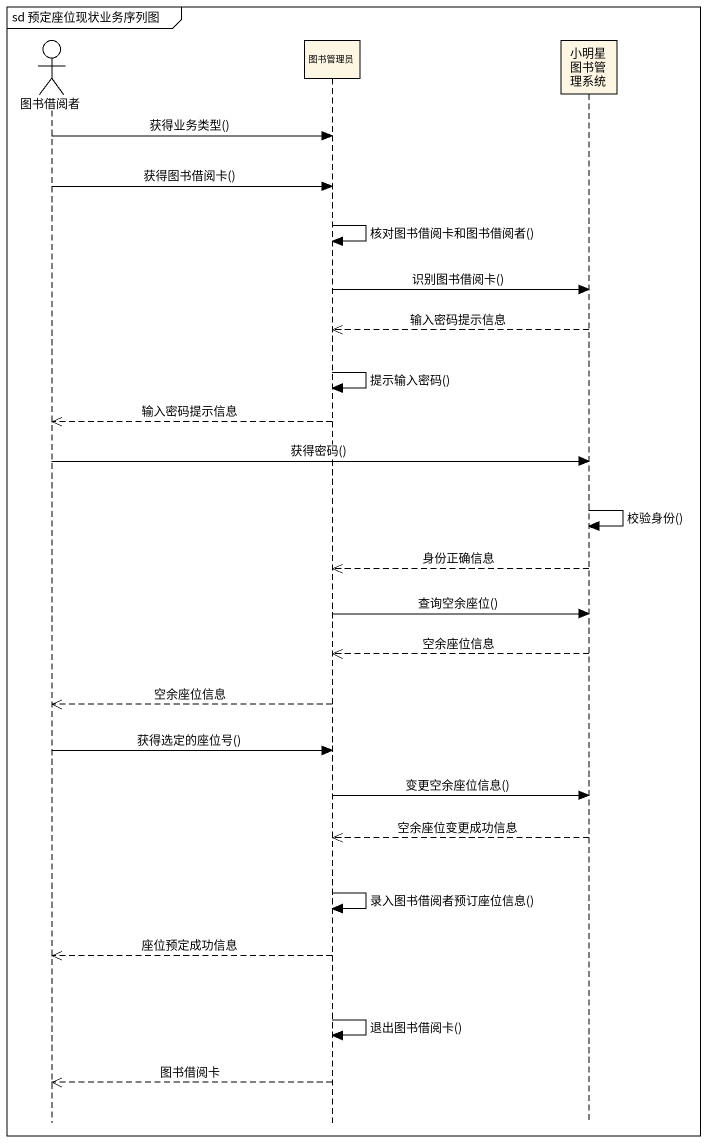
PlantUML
@startuml
mainframe sd 预定座位现状业务序列图
hide footbox
actor 图书借阅者
participant 图书管理员
participant 小明星图书管理系统

图书借阅者 -> 图书管理员 : 获得业务类型()
图书借阅者 -> 图书管理员 : 获得图书借阅卡()
图书管理员 -> 图书管理员 : 核对图书借阅卡和图书借阅者()
图书管理员 -> 小明星图书管理系统 : 识别图书借阅卡()
小明星图书管理系统 -->> 图书管理员 : 输入密码提示信息
图书管理员 -> 图书管理员 : 提示输入密码()
图书管理员 -->> 图书借阅者 : 输入密码提示信息
图书借阅者 -> 小明星图书管理系统 : 获得密码()
小明星图书管理系统 -> 小明星图书管理系统 : 校验身份()
小明星图书管理系统 -->> 图书管理员 : 身份正确信息
图书管理员 -> 小明星图书管理系统 : 查询空余座位()
小明星图书管理系统 -->> 图书管理员 : 空余座位信息
图书管理员 -->> 图书借阅者 : 空余座位信息
图书借阅者 -> 图书管理员 : 获得选定的座位号()
图书管理员 -> 小明星图书管理系统 : 变更空余座位信息()
小明星图书管理系统 -->> 图书管理员 : 空余座位变更成功信息
图书管理员 -> 图书管理员 : 录入图书借阅者预订座位信息()
图书管理员 -->> 图书借阅者 : 座位预定成功信息
图书管理员 -> 图书管理员 : 退出图书借阅卡()
图书管理员 -->> 图书借阅者 : 图书借阅卡
@enduml
